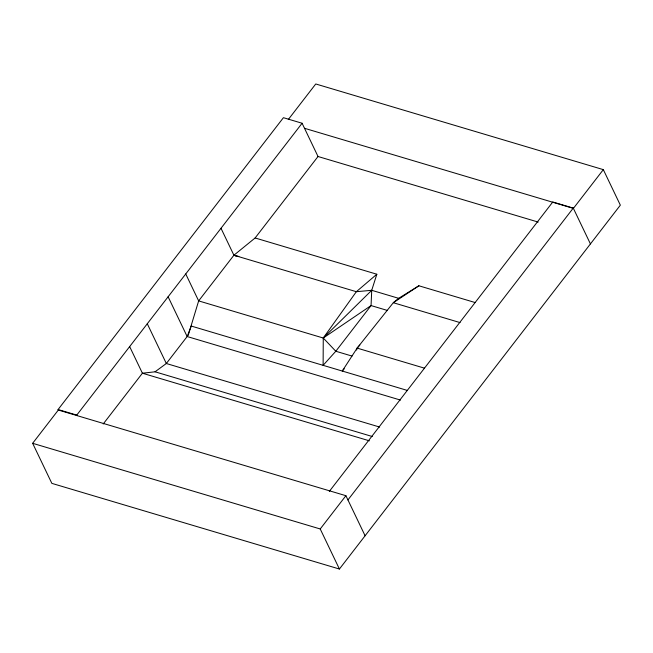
<?xml version="1.0" encoding="UTF-8"?>
<svg xmlns="http://www.w3.org/2000/svg" width="653" height="653" viewBox="0 0 653 653"><rect width="100%" height="100%" fill="white"/><g stroke="black" fill="none" stroke-linecap="round" stroke-linejoin="round"><path stroke-width="0.98" d="M376.838 274.227L371.728 290.299L371.059 305.58L335.805 351.249L323.121 365.337L323.259 338.017L356.35 291.703L376.838 274.227L255.127 237.97L233.913 255.225L198.651 300.894L188.17 335.471M356.628 350.065L357.134 348.106L393.31 302.714L398.648 298.323L418.9 285.785L475.074 302.519M359.827 345.094L357.134 348.106L342.254 371.035L344.245 368.806M365.1 535.762L345.902 495.7L58.329 410.035L58.084 409.529L283.418 117.687L302.094 123.246L318.027 156.5L538.178 222.077M288.324 119.499L315.758 83.968L603.323 169.633L620.35 205.164L339.413 569.032L51.848 483.367L32.65 443.305L58.329 410.035M77.013 415.602L76.768 415.088L302.094 123.246M103.207 423.985L142.411 373.214L155.055 371.802L372.283 436.514M255.127 237.97L318.027 156.5M329.308 491.415L552.773 201.989L573.261 208.095L590.426 243.92M339.413 569.032L320.223 528.971L345.902 495.7M347.935 499.937L573.261 208.095M603.323 169.633L573.399 208.389L304.51 128.29M398.648 298.323L371.728 290.299L323.259 338.017L198.651 300.894L185.738 273.95M155.055 371.802L166.327 363.509L187.158 336.532L191.28 326.059L407.529 390.486M418.9 285.785L393.31 302.714L460.063 322.598M371.728 290.299L356.35 291.703L233.913 255.225L221 228.281M238.835 256.482L233.913 255.225L235.815 255.927M387.27 310.404L371.059 305.58L323.259 338.017L335.805 351.249L352.008 356.073M357.134 348.106L424.572 368.194M400.493 400.085L187.158 336.532L168.115 296.78M379.662 427.062L166.327 363.509L147.284 323.757M369.378 440.824L142.411 373.214L129.653 346.588M58.084 409.529L76.768 415.088M32.65 443.305L320.223 528.971"/></g></svg>
